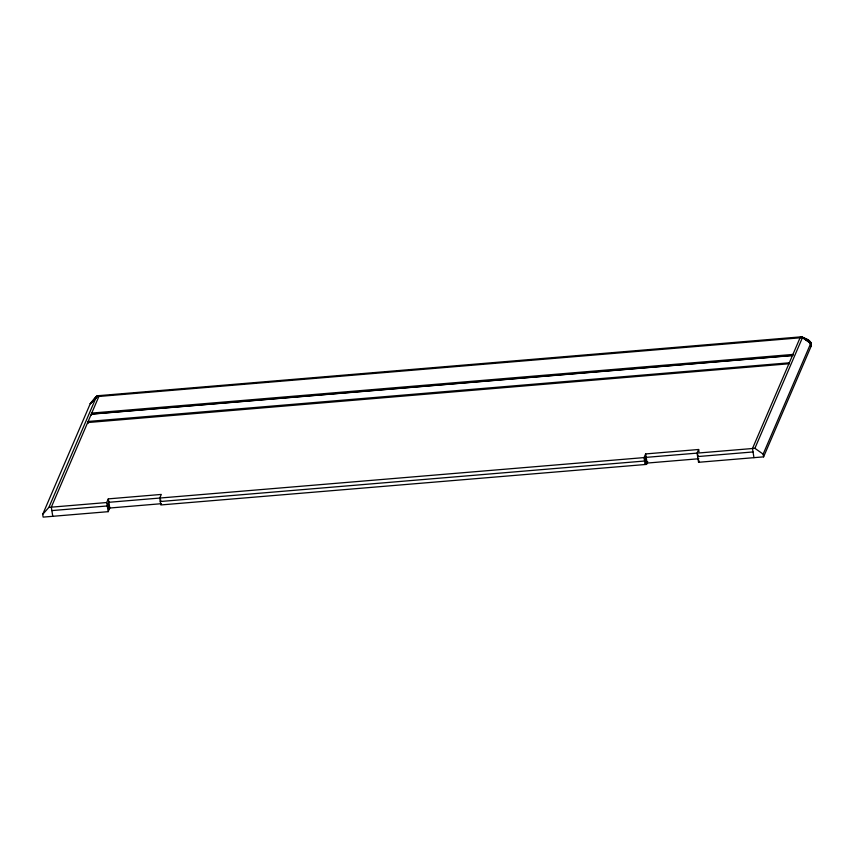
<?xml version="1.0" encoding="UTF-8"?>
<svg xmlns="http://www.w3.org/2000/svg" width="854" height="854" viewBox="0 0 854 854"><rect width="100%" height="100%" fill="white"/><g stroke="black" fill="none" stroke-linecap="round" stroke-linejoin="round"><path stroke-width="1.28" d="M645.208 459.612L645.763 463.039L645.154 464.448L644.044 457.595L645.624 453.933L698.636 449.492L697.056 453.154L698.54 462.292L763.593 456.858L763.156 454.114L810.734 343.404C810.467 339.422 803.742 337.736 800.454 336.892L98.327 395.69L96.812 396.288L90.278 403.664L42.7 514.375L43.148 517.108L108.202 511.674L108.81 510.265L107.882 504.554M763.593 456.858L811.172 346.148L811.044 344.802M42.7 514.375L48.891 507.372L96.47 396.662L802.472 337.608L810.734 343.404L811.172 346.148M99.277 395.541L51.304 507.169L52.777 516.307M91.421 415.087L91.741 413.08L792.918 354.431M108.202 511.674L106.718 502.536L108.298 498.875L161.299 494.434L159.73 498.095L160.84 504.949L646.531 464.405L647.706 461.662M109.066 501.81L107.273 505.963L51.859 510.596M109.985 507.522L109.205 509.347L108.277 503.636M160.894 500.113L160.285 501.522L644.599 461.021L646.393 456.869M698.22 455.171L697.611 456.58L753.036 451.947M698.54 462.292L699.148 460.882M800.454 336.892L752.481 448.521L753.954 457.659M646.179 457.36L754.883 448.318L802.472 337.608L802.045 337.02L810.232 341.675L810.521 343.511M90.567 403.173L96.812 396.288L90.278 403.664L96.812 396.288L93.097 400.814M96.16 397.911L97.452 395.957L94.911 398.839M93.929 400.377L97.452 395.957M91.613 402.202L92.36 401.722M91.89 413.987L793.067 355.339M91.271 414.179L792.448 355.531M48.891 507.372L106.718 502.536M108.853 502.301L644.044 457.595M161.459 503.689L109.771 508.013L108.298 498.875M698.785 458.747L647.097 463.071L645.624 453.933M807.276 340.639L809.699 341.344L810.147 344.077M810.734 343.404L802.44 337.277L810.232 341.675M809.026 341.045L802.045 337.02L808.215 340.81M810.852 342.934L802.44 337.277L810.606 342.059L811.3 345.667M802.44 337.277L810.809 342.486M801.34 336.892L806.283 340.009M754.883 448.318L763.156 454.114M698.636 449.492L698.999 451.777M645.603 458.694L646.531 464.405M88.282 422.378L87.813 423.477L87.663 422.559L789.459 363.729L789.309 362.811L88.133 421.46L88.282 422.378"/></g></svg>
